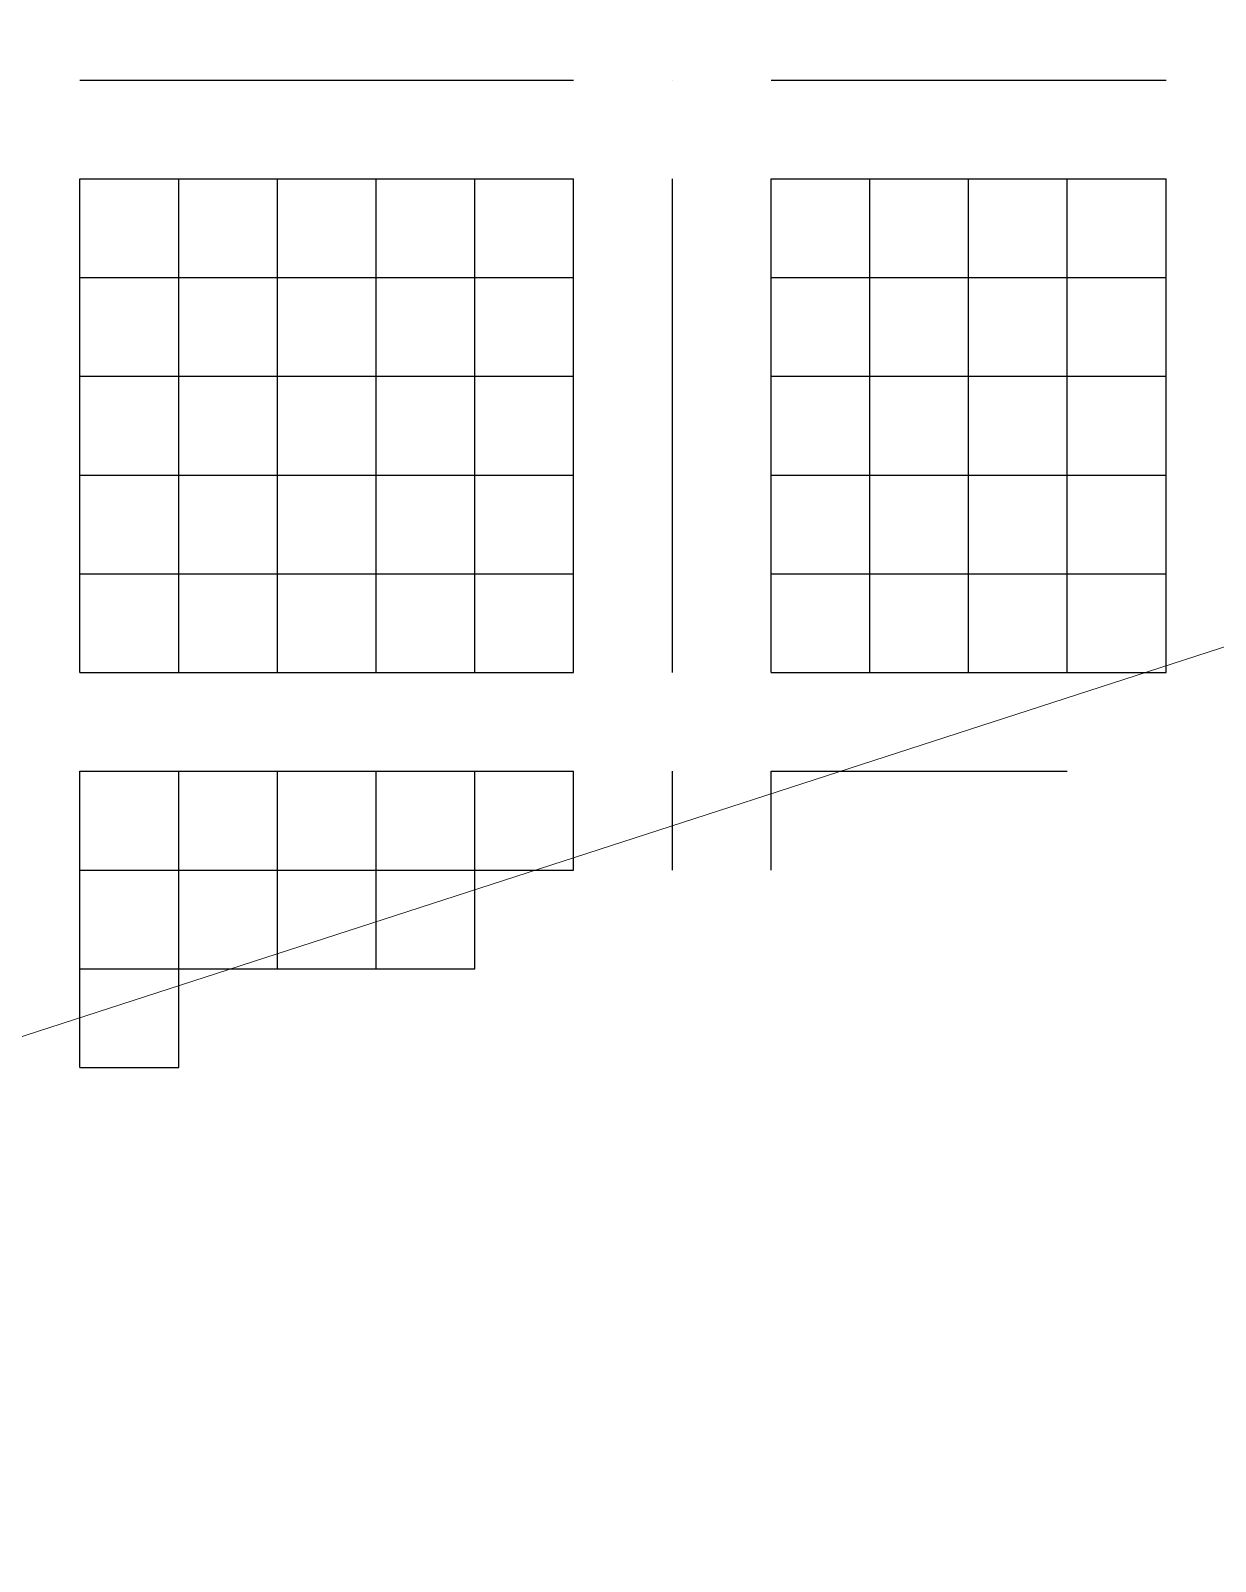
# Model space of a CAD drawing. Header units: millimetres. Extents: x 6 to 745025, y -1528 to 119936.
# Drawn here: x 183.381 to 183.889, y 108.895 to 109.552 of the extents above; entities that cross this region are included whole.
import ezdxf

# ---------------------------------------------------------------- set-up
doc = ezdxf.new("R2010")
doc.units = ezdxf.units.MM
doc.header["$MEASUREMENT"] = 0
doc.layers.get('0').update_dxf_attribs({"linetype": 'CONTINUOUS'})

msp = doc.modelspace()

# ---------------------------------------------------------------- linework, layer by layer
at = {"color": 0, "linetype": 'Continuous', "lineweight": 25, "true_color": 0x000005}
for p, q in [((183.40211, 109.53044), (183.40211, 109.53044)), ((183.40211, 109.53044), (183.40211, 109.53044)), ((183.40211, 109.53044), (183.40211, 109.53044)), ((183.40211, 109.53044), (183.40211, 109.53044)), ((183.40211, 109.53044), (183.40211, 109.53044)), ((183.40211, 109.53044), (183.40211, 109.53044)), ((183.40211, 109.53044), (183.40211, 109.53044)), ((183.40211, 109.53044), (183.40211, 109.53044)), ((183.44444, 109.53044), (183.44444, 109.53044)), ((183.44444, 109.53044), (183.44444, 109.53044)), ((183.44444, 109.53044), (183.44444, 109.53044)), ((183.44444, 109.53044), (183.44444, 109.53044)), ((183.44444, 109.53044), (183.44444, 109.53044)), ((183.44444, 109.53044), (183.44444, 109.53044)), ((183.44444, 109.53044), (183.44444, 109.53044)), ((183.48677, 109.53044), (183.48677, 109.53044)), ((183.48677, 109.53044), (183.48677, 109.53044)), ((183.48677, 109.53044), (183.48677, 109.53044)), ((183.48677, 109.53044), (183.48677, 109.53044)), ((183.48677, 109.53044), (183.48677, 109.53044)), ((183.48677, 109.53044), (183.48677, 109.53044)), ((183.48677, 109.53044), (183.48677, 109.53044)), ((183.52911, 109.53044), (183.52911, 109.53044)), ((183.52911, 109.53044), (183.52911, 109.53044)), ((183.52911, 109.53044), (183.52911, 109.53044)), ((183.52911, 109.53044), (183.52911, 109.53044)), ((183.52911, 109.53044), (183.52911, 109.53044)), ((183.52911, 109.53044), (183.52911, 109.53044)), ((183.52911, 109.53044), (183.52911, 109.53044)), ((183.57144, 109.53044), (183.57144, 109.53044)), ((183.57144, 109.53044), (183.57144, 109.53044)), ((183.57144, 109.53044), (183.57144, 109.53044)), ((183.57144, 109.53044), (183.57144, 109.53044)), ((183.57144, 109.53044), (183.57144, 109.53044)), ((183.57144, 109.53044), (183.57144, 109.53044)), ((183.57144, 109.53044), (183.57144, 109.53044)), ((183.61377, 109.53044), (183.61377, 109.53044)), ((183.61377, 109.53044), (183.61377, 109.53044)), ((183.61377, 109.53044), (183.61377, 109.53044)), ((183.61377, 109.53044), (183.61377, 109.53044)), ((183.61377, 109.53044), (183.61377, 109.53044)), ((183.61377, 109.53044), (183.61377, 109.53044)), ((183.61377, 109.53044), (183.61377, 109.53044)), ((183.65611, 109.53044), (183.65611, 109.53044)), ((183.65611, 109.53044), (183.65611, 109.53044)), ((183.65611, 109.53044), (183.65611, 109.53044)), ((183.65611, 109.53044), (183.65611, 109.53044)), ((183.65611, 109.53044), (183.65611, 109.53044)), ((183.65611, 109.53044), (183.65611, 109.53044)), ((183.65611, 109.53044), (183.65611, 109.53044)), ((183.65611, 109.53044), (183.65611, 109.53044)), ((183.65611, 109.53044), (183.65611, 109.53044)), ((183.65611, 109.53044), (183.65611, 109.53044)), ((183.65611, 109.53044), (183.65611, 109.53044)), ((183.65611, 109.53044), (183.65611, 109.53044)), ((183.65611, 109.53044), (183.65611, 109.53044)), ((183.65611, 109.53044), (183.65611, 109.53044)), ((183.69844, 109.53044), (183.69844, 109.53044)), ((183.69844, 109.53044), (183.69844, 109.53044)), ((183.69844, 109.53044), (183.69844, 109.53044)), ((183.69844, 109.53044), (183.69844, 109.53044)), ((183.69844, 109.53044), (183.69844, 109.53044)), ((183.69844, 109.53044), (183.69844, 109.53044)), ((183.69844, 109.53044), (183.69844, 109.53044)), ((183.69844, 109.53044), (183.69844, 109.53044)), ((183.74077, 109.53044), (183.74077, 109.53044)), ((183.74077, 109.53044), (183.74077, 109.53044)), ((183.74077, 109.53044), (183.74077, 109.53044)), ((183.74077, 109.53044), (183.74077, 109.53044)), ((183.74077, 109.53044), (183.74077, 109.53044)), ((183.74077, 109.53044), (183.74077, 109.53044)), ((183.74077, 109.53044), (183.74077, 109.53044)), ((183.78311, 109.53044), (183.78311, 109.53044)), ((183.78311, 109.53044), (183.78311, 109.53044)), ((183.78311, 109.53044), (183.78311, 109.53044)), ((183.78311, 109.53044), (183.78311, 109.53044)), ((183.78311, 109.53044), (183.78311, 109.53044)), ((183.78311, 109.53044), (183.78311, 109.53044)), ((183.78311, 109.53044), (183.78311, 109.53044)), ((183.82544, 109.53044), (183.82544, 109.53044)), ((183.82544, 109.53044), (183.82544, 109.53044)), ((183.82544, 109.53044), (183.82544, 109.53044)), ((183.82544, 109.53044), (183.82544, 109.53044)), ((183.82544, 109.53044), (183.82544, 109.53044)), ((183.82544, 109.53044), (183.82544, 109.53044)), ((183.82544, 109.53044), (183.82544, 109.53044)), ((183.86777, 109.53044), (183.86777, 109.53044)), ((183.86777, 109.53044), (183.86777, 109.53044)), ((183.86777, 109.53044), (183.86777, 109.53044)), ((183.86777, 109.53044), (183.86777, 109.53044)), ((183.86777, 109.53044), (183.86777, 109.53044)), ((183.86777, 109.53044), (183.86777, 109.53044)), ((183.86777, 109.53044), (183.86777, 109.53044)), ((183.65611, 109.48811), (183.65611, 109.48811)), ((183.65611, 109.48811), (183.65611, 109.48811)), ((183.65611, 109.48811), (183.65611, 109.48811)), ((183.65611, 109.48811), (183.65611, 109.48811)), ((183.65611, 109.48811), (183.65611, 109.48811)), ((183.65611, 109.48811), (183.65611, 109.48811)), ((183.65611, 109.48811), (183.65611, 109.48811)), ((183.65611, 109.44578), (183.65611, 109.44578)), ((183.65611, 109.44578), (183.65611, 109.44578)), ((183.65611, 109.44578), (183.65611, 109.44578)), ((183.65611, 109.44578), (183.65611, 109.44578)), ((183.65611, 109.44578), (183.65611, 109.44578)), ((183.65611, 109.44578), (183.65611, 109.44578)), ((183.65611, 109.44578), (183.65611, 109.44578)), ((183.65611, 109.40344), (183.65611, 109.40344)), ((183.65611, 109.40344), (183.65611, 109.40344)), ((183.65611, 109.40344), (183.65611, 109.40344)), ((183.65611, 109.40344), (183.65611, 109.40344)), ((183.65611, 109.40344), (183.65611, 109.40344)), ((183.65611, 109.40344), (183.65611, 109.40344)), ((183.65611, 109.40344), (183.65611, 109.40344)), ((183.65611, 109.36111), (183.65611, 109.36111)), ((183.65611, 109.36111), (183.65611, 109.36111)), ((183.65611, 109.36111), (183.65611, 109.36111)), ((183.65611, 109.36111), (183.65611, 109.36111)), ((183.65611, 109.36111), (183.65611, 109.36111)), ((183.65611, 109.36111), (183.65611, 109.36111)), ((183.65611, 109.36111), (183.65611, 109.36111)), ((183.65611, 109.31878), (183.65611, 109.31878)), ((183.65611, 109.31878), (183.65611, 109.31878)), ((183.65611, 109.31878), (183.65611, 109.31878)), ((183.65611, 109.31878), (183.65611, 109.31878)), ((183.65611, 109.31878), (183.65611, 109.31878)), ((183.65611, 109.31878), (183.65611, 109.31878)), ((183.65611, 109.31878), (183.65611, 109.31878)), ((183.65611, 109.27644), (183.65611, 109.27644)), ((183.65611, 109.27644), (183.65611, 109.27644)), ((183.65611, 109.27644), (183.65611, 109.27644)), ((183.65611, 109.27644), (183.65611, 109.27644)), ((183.65611, 109.27644), (183.65611, 109.27644)), ((183.65611, 109.27644), (183.65611, 109.27644)), ((183.65611, 109.27644), (183.65611, 109.27644)), ((183.65611, 109.27644), (183.65611, 109.27644)), ((183.57144, 109.19178), (183.57144, 109.23411)), ((183.57144, 109.19178), (183.57144, 109.23411)), ((183.57144, 109.19178), (183.57144, 109.23411)), ((183.57144, 109.19178), (183.57144, 109.23411)), ((183.61377, 109.19178), (183.61377, 109.23411)), ((183.61377, 109.19178), (183.61377, 109.23411)), ((183.61377, 109.19178), (183.61377, 109.23411)), ((183.61377, 109.19178), (183.61377, 109.23411)), ((183.61377, 109.19178), (183.61377, 109.23411)), ((183.61377, 109.19178), (183.61377, 109.23411)), ((183.61377, 109.19178), (183.61377, 109.23411)), ((183.65611, 109.23411), (183.65611, 109.23411)), ((183.65611, 109.23411), (183.65611, 109.23411)), ((183.65611, 109.23411), (183.65611, 109.23411)), ((183.65611, 109.23411), (183.65611, 109.23411)), ((183.65611, 109.23411), (183.65611, 109.23411)), ((183.65611, 109.23411), (183.65611, 109.23411)), ((183.65611, 109.23411), (183.65611, 109.23411)), ((183.65611, 109.19178), (183.65611, 109.23411)), ((183.65611, 109.19178), (183.65611, 109.23411)), ((183.65611, 109.19178), (183.65611, 109.23411)), ((183.65611, 109.19178), (183.65611, 109.23411)), ((183.65611, 109.19178), (183.65611, 109.23411)), ((183.65611, 109.19178), (183.65611, 109.23411)), ((183.65611, 109.19178), (183.65611, 109.23411)), ((183.69844, 109.23411), (183.74077, 109.23411)), ((183.69844, 109.23411), (183.74077, 109.23411)), ((183.69844, 109.23411), (183.74077, 109.23411)), ((183.69844, 109.23411), (183.69844, 109.23411)), ((183.69844, 109.19178), (183.69844, 109.23411)), ((183.69844, 109.19178), (183.69844, 109.23411)), ((183.69844, 109.19178), (183.69844, 109.23411)), ((183.69844, 109.19178), (183.69844, 109.23411)), ((183.69844, 109.23411), (183.69844, 109.23411)), ((183.69844, 109.23411), (183.69844, 109.23411)), ((183.69844, 109.23411), (183.69844, 109.23411)), ((183.69844, 109.23411), (183.69844, 109.23411)), ((183.74077, 109.23411), (183.74077, 109.23411)), ((183.74077, 109.23411), (183.74077, 109.23411)), ((183.74077, 109.23411), (183.74077, 109.23411)), ((183.74077, 109.23411), (183.74077, 109.23411)), ((183.74077, 109.23411), (183.74077, 109.23411)), ((183.74077, 109.23411), (183.74077, 109.23411)), ((183.74077, 109.23411), (183.74077, 109.23411)), ((183.78311, 109.23411), (183.78311, 109.23411)), ((183.78311, 109.23411), (183.78311, 109.23411)), ((183.78311, 109.23411), (183.78311, 109.23411)), ((183.78311, 109.23411), (183.78311, 109.23411)), ((183.78311, 109.23411), (183.78311, 109.23411)), ((183.78311, 109.23411), (183.78311, 109.23411)), ((183.78311, 109.23411), (183.78311, 109.23411)), ((183.82544, 109.23411), (183.82544, 109.23411)), ((183.82544, 109.23411), (183.82544, 109.23411)), ((183.82544, 109.23411), (183.82544, 109.23411)), ((183.65611, 109.19178), (183.65611, 109.19178)), ((183.65611, 109.19178), (183.65611, 109.19178)), ((183.65611, 109.19178), (183.65611, 109.19178)), ((183.69844, 109.19178), (183.69844, 109.19178)), ((183.40211, 109.14944), (183.44444, 109.14944)), ((183.40211, 109.10711), (183.44444, 109.10711)), ((183.40211, 109.10711), (183.40211, 109.10711)), ((183.40211, 109.10711), (183.40211, 109.10711))]:
    msp.add_line(p, q, dxfattribs=at)
at = {"color": 0, "linetype": 'Continuous', "lineweight": 18, "true_color": 0x000003}
msp.add_lwpolyline([(182.68244, 108.89544), (185.68811, 109.86911), (182.68244, 110.84278)], dxfattribs=at)
at = {"color": 0, "linetype": 'Continuous', "lineweight": 25, "true_color": 0x000005}
for points in [[(183.40211, 109.53044), (183.44444, 109.53044), (183.48677, 109.53044), (183.52911, 109.53044), (183.57144, 109.53044), (183.61377, 109.53044)], [(183.40211, 109.53044), (183.44444, 109.53044), (183.48677, 109.53044), (183.52911, 109.53044), (183.57144, 109.53044), (183.61377, 109.53044)], [(183.40211, 109.53044), (183.44444, 109.53044), (183.48677, 109.53044), (183.52911, 109.53044), (183.57144, 109.53044), (183.61377, 109.53044)], [(183.40211, 109.53044), (183.44444, 109.53044), (183.48677, 109.53044), (183.52911, 109.53044), (183.57144, 109.53044), (183.61377, 109.53044)], [(183.40211, 109.53044), (183.44444, 109.53044), (183.48677, 109.53044), (183.52911, 109.53044), (183.57144, 109.53044), (183.61377, 109.53044)], [(183.40211, 109.53044), (183.44444, 109.53044), (183.48677, 109.53044), (183.52911, 109.53044), (183.57144, 109.53044), (183.61377, 109.53044)], [(183.40211, 109.53044), (183.44444, 109.53044), (183.48677, 109.53044), (183.52911, 109.53044), (183.57144, 109.53044), (183.61377, 109.53044)], [(183.69844, 109.53044), (183.74077, 109.53044), (183.78311, 109.53044), (183.82544, 109.53044), (183.86777, 109.53044)], [(183.69844, 109.53044), (183.74077, 109.53044), (183.78311, 109.53044), (183.82544, 109.53044), (183.86777, 109.53044)], [(183.69844, 109.53044), (183.74077, 109.53044), (183.78311, 109.53044), (183.82544, 109.53044), (183.86777, 109.53044)], [(183.69844, 109.53044), (183.74077, 109.53044), (183.78311, 109.53044), (183.82544, 109.53044), (183.86777, 109.53044)], [(183.69844, 109.53044), (183.74077, 109.53044), (183.78311, 109.53044), (183.82544, 109.53044), (183.86777, 109.53044)], [(183.69844, 109.53044), (183.74077, 109.53044), (183.78311, 109.53044), (183.82544, 109.53044), (183.86777, 109.53044)], [(183.69844, 109.53044), (183.74077, 109.53044), (183.78311, 109.53044), (183.82544, 109.53044), (183.86777, 109.53044)], [(183.40211, 109.48811), (183.44444, 109.48811), (183.48677, 109.48811), (183.52911, 109.48811), (183.57144, 109.48811), (183.61377, 109.48811)], [(183.40211, 109.48811), (183.44444, 109.48811), (183.48677, 109.48811), (183.52911, 109.48811), (183.57144, 109.48811), (183.61377, 109.48811)], [(183.40211, 109.48811), (183.44444, 109.48811), (183.48677, 109.48811), (183.52911, 109.48811), (183.57144, 109.48811), (183.61377, 109.48811)], [(183.40211, 109.48811), (183.44444, 109.48811), (183.48677, 109.48811), (183.52911, 109.48811), (183.57144, 109.48811), (183.61377, 109.48811)], [(183.40211, 109.48811), (183.44444, 109.48811), (183.48677, 109.48811), (183.52911, 109.48811), (183.57144, 109.48811), (183.61377, 109.48811)], [(183.40211, 109.48811), (183.44444, 109.48811), (183.48677, 109.48811), (183.52911, 109.48811), (183.57144, 109.48811), (183.61377, 109.48811)], [(183.40211, 109.48811), (183.44444, 109.48811), (183.48677, 109.48811), (183.52911, 109.48811), (183.57144, 109.48811), (183.61377, 109.48811)], [(183.40211, 109.27644), (183.40211, 109.31878), (183.40211, 109.36111), (183.40211, 109.40344), (183.40211, 109.44578), (183.40211, 109.48811)], [(183.40211, 109.27644), (183.40211, 109.31878), (183.40211, 109.36111), (183.40211, 109.40344), (183.40211, 109.44578), (183.40211, 109.48811)], [(183.40211, 109.27644), (183.40211, 109.31878), (183.40211, 109.36111), (183.40211, 109.40344), (183.40211, 109.44578), (183.40211, 109.48811)], [(183.40211, 109.27644), (183.40211, 109.31878), (183.40211, 109.36111), (183.40211, 109.40344), (183.40211, 109.44578), (183.40211, 109.48811)], [(183.40211, 109.27644), (183.40211, 109.31878), (183.40211, 109.36111), (183.40211, 109.40344), (183.40211, 109.44578), (183.40211, 109.48811)], [(183.40211, 109.27644), (183.40211, 109.31878), (183.40211, 109.36111), (183.40211, 109.40344), (183.40211, 109.44578), (183.40211, 109.48811)], [(183.40211, 109.27644), (183.40211, 109.31878), (183.40211, 109.36111), (183.40211, 109.40344), (183.40211, 109.44578), (183.40211, 109.48811)], [(183.40211, 109.27644), (183.40211, 109.31878), (183.40211, 109.36111), (183.40211, 109.40344), (183.40211, 109.44578), (183.40211, 109.48811)], [(183.44444, 109.27644), (183.44444, 109.31878), (183.44444, 109.36111), (183.44444, 109.40344), (183.44444, 109.44578), (183.44444, 109.48811)], [(183.44444, 109.27644), (183.44444, 109.31878), (183.44444, 109.36111), (183.44444, 109.40344), (183.44444, 109.44578), (183.44444, 109.48811)], [(183.44444, 109.27644), (183.44444, 109.31878), (183.44444, 109.36111), (183.44444, 109.40344), (183.44444, 109.44578), (183.44444, 109.48811)], [(183.44444, 109.27644), (183.44444, 109.31878), (183.44444, 109.36111), (183.44444, 109.40344), (183.44444, 109.44578), (183.44444, 109.48811)], [(183.44444, 109.27644), (183.44444, 109.31878), (183.44444, 109.36111), (183.44444, 109.40344), (183.44444, 109.44578), (183.44444, 109.48811)], [(183.44444, 109.27644), (183.44444, 109.31878), (183.44444, 109.36111), (183.44444, 109.40344), (183.44444, 109.44578), (183.44444, 109.48811)], [(183.44444, 109.27644), (183.44444, 109.31878), (183.44444, 109.36111), (183.44444, 109.40344), (183.44444, 109.44578), (183.44444, 109.48811)], [(183.48677, 109.27644), (183.48677, 109.31878), (183.48677, 109.36111), (183.48677, 109.40344), (183.48677, 109.44578), (183.48677, 109.48811)], [(183.48677, 109.27644), (183.48677, 109.31878), (183.48677, 109.36111), (183.48677, 109.40344), (183.48677, 109.44578), (183.48677, 109.48811)], [(183.48677, 109.27644), (183.48677, 109.31878), (183.48677, 109.36111), (183.48677, 109.40344), (183.48677, 109.44578), (183.48677, 109.48811)], [(183.48677, 109.27644), (183.48677, 109.31878), (183.48677, 109.36111), (183.48677, 109.40344), (183.48677, 109.44578), (183.48677, 109.48811)], [(183.48677, 109.27644), (183.48677, 109.31878), (183.48677, 109.36111), (183.48677, 109.40344), (183.48677, 109.44578), (183.48677, 109.48811)], [(183.48677, 109.27644), (183.48677, 109.31878), (183.48677, 109.36111), (183.48677, 109.40344), (183.48677, 109.44578), (183.48677, 109.48811)], [(183.48677, 109.27644), (183.48677, 109.31878), (183.48677, 109.36111), (183.48677, 109.40344), (183.48677, 109.44578), (183.48677, 109.48811)], [(183.52911, 109.27644), (183.52911, 109.31878), (183.52911, 109.36111), (183.52911, 109.40344), (183.52911, 109.44578), (183.52911, 109.48811)], [(183.52911, 109.27644), (183.52911, 109.31878), (183.52911, 109.36111), (183.52911, 109.40344), (183.52911, 109.44578), (183.52911, 109.48811)], [(183.52911, 109.27644), (183.52911, 109.31878), (183.52911, 109.36111), (183.52911, 109.40344), (183.52911, 109.44578), (183.52911, 109.48811)], [(183.52911, 109.27644), (183.52911, 109.31878), (183.52911, 109.36111), (183.52911, 109.40344), (183.52911, 109.44578), (183.52911, 109.48811)], [(183.52911, 109.27644), (183.52911, 109.31878), (183.52911, 109.36111), (183.52911, 109.40344), (183.52911, 109.44578), (183.52911, 109.48811)], [(183.52911, 109.27644), (183.52911, 109.31878), (183.52911, 109.36111), (183.52911, 109.40344), (183.52911, 109.44578), (183.52911, 109.48811)], [(183.52911, 109.27644), (183.52911, 109.31878), (183.52911, 109.36111), (183.52911, 109.40344), (183.52911, 109.44578), (183.52911, 109.48811)], [(183.57144, 109.27644), (183.57144, 109.31878), (183.57144, 109.36111), (183.57144, 109.40344), (183.57144, 109.44578), (183.57144, 109.48811)], [(183.57144, 109.27644), (183.57144, 109.31878), (183.57144, 109.36111), (183.57144, 109.40344), (183.57144, 109.44578), (183.57144, 109.48811)], [(183.57144, 109.27644), (183.57144, 109.31878), (183.57144, 109.36111), (183.57144, 109.40344), (183.57144, 109.44578), (183.57144, 109.48811)], [(183.57144, 109.27644), (183.57144, 109.31878), (183.57144, 109.36111), (183.57144, 109.40344), (183.57144, 109.44578), (183.57144, 109.48811)], [(183.57144, 109.27644), (183.57144, 109.31878), (183.57144, 109.36111), (183.57144, 109.40344), (183.57144, 109.44578), (183.57144, 109.48811)], [(183.57144, 109.27644), (183.57144, 109.31878), (183.57144, 109.36111), (183.57144, 109.40344), (183.57144, 109.44578), (183.57144, 109.48811)], [(183.57144, 109.27644), (183.57144, 109.31878), (183.57144, 109.36111), (183.57144, 109.40344), (183.57144, 109.44578), (183.57144, 109.48811)], [(183.61377, 109.27644), (183.61377, 109.31878), (183.61377, 109.36111), (183.61377, 109.40344), (183.61377, 109.44578), (183.61377, 109.48811)], [(183.61377, 109.27644), (183.61377, 109.31878), (183.61377, 109.36111), (183.61377, 109.40344), (183.61377, 109.44578), (183.61377, 109.48811)], [(183.61377, 109.27644), (183.61377, 109.31878), (183.61377, 109.36111), (183.61377, 109.40344), (183.61377, 109.44578), (183.61377, 109.48811)], [(183.61377, 109.27644), (183.61377, 109.31878), (183.61377, 109.36111), (183.61377, 109.40344), (183.61377, 109.44578), (183.61377, 109.48811)], [(183.61377, 109.27644), (183.61377, 109.31878), (183.61377, 109.36111), (183.61377, 109.40344), (183.61377, 109.44578), (183.61377, 109.48811)], [(183.61377, 109.27644), (183.61377, 109.31878), (183.61377, 109.36111), (183.61377, 109.40344), (183.61377, 109.44578), (183.61377, 109.48811)], [(183.61377, 109.27644), (183.61377, 109.31878), (183.61377, 109.36111), (183.61377, 109.40344), (183.61377, 109.44578), (183.61377, 109.48811)], [(183.65611, 109.27644), (183.65611, 109.31878), (183.65611, 109.36111), (183.65611, 109.40344), (183.65611, 109.44578), (183.65611, 109.48811)], [(183.65611, 109.27644), (183.65611, 109.31878), (183.65611, 109.36111), (183.65611, 109.40344), (183.65611, 109.44578), (183.65611, 109.48811)], [(183.65611, 109.27644), (183.65611, 109.31878), (183.65611, 109.36111), (183.65611, 109.40344), (183.65611, 109.44578), (183.65611, 109.48811)], [(183.65611, 109.27644), (183.65611, 109.31878), (183.65611, 109.36111), (183.65611, 109.40344), (183.65611, 109.44578), (183.65611, 109.48811)], [(183.65611, 109.27644), (183.65611, 109.31878), (183.65611, 109.36111), (183.65611, 109.40344), (183.65611, 109.44578), (183.65611, 109.48811)], [(183.65611, 109.27644), (183.65611, 109.31878), (183.65611, 109.36111), (183.65611, 109.40344), (183.65611, 109.44578), (183.65611, 109.48811)], [(183.65611, 109.27644), (183.65611, 109.31878), (183.65611, 109.36111), (183.65611, 109.40344), (183.65611, 109.44578), (183.65611, 109.48811)], [(183.69844, 109.48811), (183.74077, 109.48811), (183.78311, 109.48811), (183.82544, 109.48811), (183.86777, 109.48811)], [(183.69844, 109.48811), (183.74077, 109.48811), (183.78311, 109.48811), (183.82544, 109.48811), (183.86777, 109.48811)], [(183.69844, 109.48811), (183.74077, 109.48811), (183.78311, 109.48811), (183.82544, 109.48811), (183.86777, 109.48811)], [(183.69844, 109.48811), (183.74077, 109.48811), (183.78311, 109.48811), (183.82544, 109.48811), (183.86777, 109.48811)], [(183.69844, 109.48811), (183.74077, 109.48811), (183.78311, 109.48811), (183.82544, 109.48811), (183.86777, 109.48811)], [(183.69844, 109.48811), (183.74077, 109.48811), (183.78311, 109.48811), (183.82544, 109.48811), (183.86777, 109.48811)], [(183.69844, 109.48811), (183.74077, 109.48811), (183.78311, 109.48811), (183.82544, 109.48811), (183.86777, 109.48811)], [(183.69844, 109.27644), (183.69844, 109.31878), (183.69844, 109.36111), (183.69844, 109.40344), (183.69844, 109.44578), (183.69844, 109.48811)], [(183.69844, 109.27644), (183.69844, 109.31878), (183.69844, 109.36111), (183.69844, 109.40344), (183.69844, 109.44578), (183.69844, 109.48811)], [(183.69844, 109.27644), (183.69844, 109.31878), (183.69844, 109.36111), (183.69844, 109.40344), (183.69844, 109.44578), (183.69844, 109.48811)], [(183.69844, 109.27644), (183.69844, 109.31878), (183.69844, 109.36111), (183.69844, 109.40344), (183.69844, 109.44578), (183.69844, 109.48811)], [(183.69844, 109.27644), (183.69844, 109.31878), (183.69844, 109.36111), (183.69844, 109.40344), (183.69844, 109.44578), (183.69844, 109.48811)], [(183.69844, 109.27644), (183.69844, 109.31878), (183.69844, 109.36111), (183.69844, 109.40344), (183.69844, 109.44578), (183.69844, 109.48811)], [(183.69844, 109.27644), (183.69844, 109.31878), (183.69844, 109.36111), (183.69844, 109.40344), (183.69844, 109.44578), (183.69844, 109.48811)], [(183.69844, 109.27644), (183.69844, 109.31878), (183.69844, 109.36111), (183.69844, 109.40344), (183.69844, 109.44578), (183.69844, 109.48811)], [(183.74077, 109.27644), (183.74077, 109.31878), (183.74077, 109.36111), (183.74077, 109.40344), (183.74077, 109.44578), (183.74077, 109.48811)], [(183.74077, 109.27644), (183.74077, 109.31878), (183.74077, 109.36111), (183.74077, 109.40344), (183.74077, 109.44578), (183.74077, 109.48811)], [(183.74077, 109.27644), (183.74077, 109.31878), (183.74077, 109.36111), (183.74077, 109.40344), (183.74077, 109.44578), (183.74077, 109.48811)], [(183.74077, 109.27644), (183.74077, 109.31878), (183.74077, 109.36111), (183.74077, 109.40344), (183.74077, 109.44578), (183.74077, 109.48811)], [(183.74077, 109.27644), (183.74077, 109.31878), (183.74077, 109.36111), (183.74077, 109.40344), (183.74077, 109.44578), (183.74077, 109.48811)], [(183.74077, 109.27644), (183.74077, 109.31878), (183.74077, 109.36111), (183.74077, 109.40344), (183.74077, 109.44578), (183.74077, 109.48811)], [(183.74077, 109.27644), (183.74077, 109.31878), (183.74077, 109.36111), (183.74077, 109.40344), (183.74077, 109.44578), (183.74077, 109.48811)], [(183.78311, 109.27644), (183.78311, 109.31878), (183.78311, 109.36111), (183.78311, 109.40344), (183.78311, 109.44578), (183.78311, 109.48811)], [(183.78311, 109.27644), (183.78311, 109.31878), (183.78311, 109.36111), (183.78311, 109.40344), (183.78311, 109.44578), (183.78311, 109.48811)], [(183.78311, 109.27644), (183.78311, 109.31878), (183.78311, 109.36111), (183.78311, 109.40344), (183.78311, 109.44578), (183.78311, 109.48811)], [(183.78311, 109.27644), (183.78311, 109.31878), (183.78311, 109.36111), (183.78311, 109.40344), (183.78311, 109.44578), (183.78311, 109.48811)], [(183.78311, 109.27644), (183.78311, 109.31878), (183.78311, 109.36111), (183.78311, 109.40344), (183.78311, 109.44578), (183.78311, 109.48811)], [(183.78311, 109.27644), (183.78311, 109.31878), (183.78311, 109.36111), (183.78311, 109.40344), (183.78311, 109.44578), (183.78311, 109.48811)], [(183.78311, 109.27644), (183.78311, 109.31878), (183.78311, 109.36111), (183.78311, 109.40344), (183.78311, 109.44578), (183.78311, 109.48811)], [(183.82544, 109.27644), (183.82544, 109.31878), (183.82544, 109.36111), (183.82544, 109.40344), (183.82544, 109.44578), (183.82544, 109.48811)], [(183.82544, 109.27644), (183.82544, 109.31878), (183.82544, 109.36111), (183.82544, 109.40344), (183.82544, 109.44578), (183.82544, 109.48811)], [(183.82544, 109.27644), (183.82544, 109.31878), (183.82544, 109.36111), (183.82544, 109.40344), (183.82544, 109.44578), (183.82544, 109.48811)], [(183.82544, 109.27644), (183.82544, 109.31878), (183.82544, 109.36111), (183.82544, 109.40344), (183.82544, 109.44578), (183.82544, 109.48811)], [(183.82544, 109.27644), (183.82544, 109.31878), (183.82544, 109.36111), (183.82544, 109.40344), (183.82544, 109.44578), (183.82544, 109.48811)], [(183.82544, 109.27644), (183.82544, 109.31878), (183.82544, 109.36111), (183.82544, 109.40344), (183.82544, 109.44578), (183.82544, 109.48811)], [(183.82544, 109.27644), (183.82544, 109.31878), (183.82544, 109.36111), (183.82544, 109.40344), (183.82544, 109.44578), (183.82544, 109.48811)], [(183.86777, 109.27644), (183.86777, 109.31878), (183.86777, 109.36111), (183.86777, 109.40344), (183.86777, 109.44578), (183.86777, 109.48811)], [(183.86777, 109.27644), (183.86777, 109.31878), (183.86777, 109.36111), (183.86777, 109.40344), (183.86777, 109.44578), (183.86777, 109.48811)], [(183.86777, 109.27644), (183.86777, 109.31878), (183.86777, 109.36111), (183.86777, 109.40344), (183.86777, 109.44578), (183.86777, 109.48811)], [(183.86777, 109.27644), (183.86777, 109.31878), (183.86777, 109.36111), (183.86777, 109.40344), (183.86777, 109.44578), (183.86777, 109.48811)], [(183.86777, 109.27644), (183.86777, 109.31878), (183.86777, 109.36111), (183.86777, 109.40344), (183.86777, 109.44578), (183.86777, 109.48811)], [(183.86777, 109.27644), (183.86777, 109.31878), (183.86777, 109.36111), (183.86777, 109.40344), (183.86777, 109.44578), (183.86777, 109.48811)], [(183.86777, 109.27644), (183.86777, 109.31878), (183.86777, 109.36111), (183.86777, 109.40344), (183.86777, 109.44578), (183.86777, 109.48811)], [(183.40211, 109.44578), (183.44444, 109.44578), (183.48677, 109.44578), (183.52911, 109.44578), (183.57144, 109.44578), (183.61377, 109.44578)], [(183.40211, 109.44578), (183.44444, 109.44578), (183.48677, 109.44578), (183.52911, 109.44578), (183.57144, 109.44578), (183.61377, 109.44578)], [(183.40211, 109.44578), (183.44444, 109.44578), (183.48677, 109.44578), (183.52911, 109.44578), (183.57144, 109.44578), (183.61377, 109.44578)], [(183.40211, 109.44578), (183.44444, 109.44578), (183.48677, 109.44578), (183.52911, 109.44578), (183.57144, 109.44578), (183.61377, 109.44578)], [(183.40211, 109.44578), (183.44444, 109.44578), (183.48677, 109.44578), (183.52911, 109.44578), (183.57144, 109.44578), (183.61377, 109.44578)], [(183.40211, 109.44578), (183.44444, 109.44578), (183.48677, 109.44578), (183.52911, 109.44578), (183.57144, 109.44578), (183.61377, 109.44578)], [(183.40211, 109.44578), (183.44444, 109.44578), (183.48677, 109.44578), (183.52911, 109.44578), (183.57144, 109.44578), (183.61377, 109.44578)], [(183.69844, 109.44578), (183.74077, 109.44578), (183.78311, 109.44578), (183.82544, 109.44578), (183.86777, 109.44578)], [(183.69844, 109.44578), (183.74077, 109.44578), (183.78311, 109.44578), (183.82544, 109.44578), (183.86777, 109.44578)], [(183.69844, 109.44578), (183.74077, 109.44578), (183.78311, 109.44578), (183.82544, 109.44578), (183.86777, 109.44578)], [(183.69844, 109.44578), (183.74077, 109.44578), (183.78311, 109.44578), (183.82544, 109.44578), (183.86777, 109.44578)], [(183.69844, 109.44578), (183.74077, 109.44578), (183.78311, 109.44578), (183.82544, 109.44578), (183.86777, 109.44578)], [(183.69844, 109.44578), (183.74077, 109.44578), (183.78311, 109.44578), (183.82544, 109.44578), (183.86777, 109.44578)], [(183.69844, 109.44578), (183.74077, 109.44578), (183.78311, 109.44578), (183.82544, 109.44578), (183.86777, 109.44578)], [(183.40211, 109.40344), (183.44444, 109.40344), (183.48677, 109.40344), (183.52911, 109.40344), (183.57144, 109.40344), (183.61377, 109.40344)], [(183.40211, 109.40344), (183.44444, 109.40344), (183.48677, 109.40344), (183.52911, 109.40344), (183.57144, 109.40344), (183.61377, 109.40344)], [(183.40211, 109.40344), (183.44444, 109.40344), (183.48677, 109.40344), (183.52911, 109.40344), (183.57144, 109.40344), (183.61377, 109.40344)], [(183.40211, 109.40344), (183.44444, 109.40344), (183.48677, 109.40344), (183.52911, 109.40344), (183.57144, 109.40344), (183.61377, 109.40344)], [(183.40211, 109.40344), (183.44444, 109.40344), (183.48677, 109.40344), (183.52911, 109.40344), (183.57144, 109.40344), (183.61377, 109.40344)], [(183.40211, 109.40344), (183.44444, 109.40344), (183.48677, 109.40344), (183.52911, 109.40344), (183.57144, 109.40344), (183.61377, 109.40344)], [(183.40211, 109.40344), (183.44444, 109.40344), (183.48677, 109.40344), (183.52911, 109.40344), (183.57144, 109.40344), (183.61377, 109.40344)], [(183.69844, 109.40344), (183.74077, 109.40344), (183.78311, 109.40344), (183.82544, 109.40344), (183.86777, 109.40344)], [(183.69844, 109.40344), (183.74077, 109.40344), (183.78311, 109.40344), (183.82544, 109.40344), (183.86777, 109.40344)], [(183.69844, 109.40344), (183.74077, 109.40344), (183.78311, 109.40344), (183.82544, 109.40344), (183.86777, 109.40344)], [(183.69844, 109.40344), (183.74077, 109.40344), (183.78311, 109.40344), (183.82544, 109.40344), (183.86777, 109.40344)], [(183.69844, 109.40344), (183.74077, 109.40344), (183.78311, 109.40344), (183.82544, 109.40344), (183.86777, 109.40344)], [(183.69844, 109.40344), (183.74077, 109.40344), (183.78311, 109.40344), (183.82544, 109.40344), (183.86777, 109.40344)], [(183.69844, 109.40344), (183.74077, 109.40344), (183.78311, 109.40344), (183.82544, 109.40344), (183.86777, 109.40344)], [(183.40211, 109.36111), (183.44444, 109.36111), (183.48677, 109.36111), (183.52911, 109.36111), (183.57144, 109.36111), (183.61377, 109.36111)], [(183.40211, 109.36111), (183.44444, 109.36111), (183.48677, 109.36111), (183.52911, 109.36111), (183.57144, 109.36111), (183.61377, 109.36111)], [(183.40211, 109.36111), (183.44444, 109.36111), (183.48677, 109.36111), (183.52911, 109.36111), (183.57144, 109.36111), (183.61377, 109.36111)], [(183.40211, 109.36111), (183.44444, 109.36111), (183.48677, 109.36111), (183.52911, 109.36111), (183.57144, 109.36111), (183.61377, 109.36111)], [(183.40211, 109.36111), (183.44444, 109.36111), (183.48677, 109.36111), (183.52911, 109.36111), (183.57144, 109.36111), (183.61377, 109.36111)], [(183.40211, 109.36111), (183.44444, 109.36111), (183.48677, 109.36111), (183.52911, 109.36111), (183.57144, 109.36111), (183.61377, 109.36111)], [(183.40211, 109.36111), (183.44444, 109.36111), (183.48677, 109.36111), (183.52911, 109.36111), (183.57144, 109.36111), (183.61377, 109.36111)], [(183.69844, 109.36111), (183.74077, 109.36111), (183.78311, 109.36111), (183.82544, 109.36111), (183.86777, 109.36111)], [(183.69844, 109.36111), (183.74077, 109.36111), (183.78311, 109.36111), (183.82544, 109.36111), (183.86777, 109.36111)], [(183.69844, 109.36111), (183.74077, 109.36111), (183.78311, 109.36111), (183.82544, 109.36111), (183.86777, 109.36111)], [(183.69844, 109.36111), (183.74077, 109.36111), (183.78311, 109.36111), (183.82544, 109.36111), (183.86777, 109.36111)], [(183.69844, 109.36111), (183.74077, 109.36111), (183.78311, 109.36111), (183.82544, 109.36111), (183.86777, 109.36111)], [(183.69844, 109.36111), (183.74077, 109.36111), (183.78311, 109.36111), (183.82544, 109.36111), (183.86777, 109.36111)], [(183.69844, 109.36111), (183.74077, 109.36111), (183.78311, 109.36111), (183.82544, 109.36111), (183.86777, 109.36111)], [(183.40211, 109.31878), (183.44444, 109.31878), (183.48677, 109.31878), (183.52911, 109.31878), (183.57144, 109.31878), (183.61377, 109.31878)], [(183.40211, 109.31878), (183.44444, 109.31878), (183.48677, 109.31878), (183.52911, 109.31878), (183.57144, 109.31878), (183.61377, 109.31878)], [(183.40211, 109.31878), (183.44444, 109.31878), (183.48677, 109.31878), (183.52911, 109.31878), (183.57144, 109.31878), (183.61377, 109.31878)], [(183.40211, 109.31878), (183.44444, 109.31878), (183.48677, 109.31878), (183.52911, 109.31878), (183.57144, 109.31878), (183.61377, 109.31878)], [(183.40211, 109.31878), (183.44444, 109.31878), (183.48677, 109.31878), (183.52911, 109.31878), (183.57144, 109.31878), (183.61377, 109.31878)], [(183.40211, 109.31878), (183.44444, 109.31878), (183.48677, 109.31878), (183.52911, 109.31878), (183.57144, 109.31878), (183.61377, 109.31878)], [(183.40211, 109.31878), (183.44444, 109.31878), (183.48677, 109.31878), (183.52911, 109.31878), (183.57144, 109.31878), (183.61377, 109.31878)], [(183.69844, 109.31878), (183.74077, 109.31878), (183.78311, 109.31878), (183.82544, 109.31878), (183.86777, 109.31878)], [(183.69844, 109.31878), (183.74077, 109.31878), (183.78311, 109.31878), (183.82544, 109.31878), (183.86777, 109.31878)], [(183.69844, 109.31878), (183.74077, 109.31878), (183.78311, 109.31878), (183.82544, 109.31878), (183.86777, 109.31878)], [(183.69844, 109.31878), (183.74077, 109.31878), (183.78311, 109.31878), (183.82544, 109.31878), (183.86777, 109.31878)], [(183.69844, 109.31878), (183.74077, 109.31878), (183.78311, 109.31878), (183.82544, 109.31878), (183.86777, 109.31878)], [(183.69844, 109.31878), (183.74077, 109.31878), (183.78311, 109.31878), (183.82544, 109.31878), (183.86777, 109.31878)], [(183.69844, 109.31878), (183.74077, 109.31878), (183.78311, 109.31878), (183.82544, 109.31878), (183.86777, 109.31878)], [(183.40211, 109.27644), (183.44444, 109.27644), (183.48677, 109.27644), (183.52911, 109.27644), (183.57144, 109.27644), (183.61377, 109.27644)], [(183.40211, 109.27644), (183.44444, 109.27644), (183.48677, 109.27644), (183.52911, 109.27644), (183.57144, 109.27644), (183.61377, 109.27644)], [(183.40211, 109.27644), (183.44444, 109.27644), (183.48677, 109.27644), (183.52911, 109.27644), (183.57144, 109.27644), (183.61377, 109.27644)], [(183.40211, 109.27644), (183.44444, 109.27644), (183.48677, 109.27644), (183.52911, 109.27644), (183.57144, 109.27644), (183.61377, 109.27644)], [(183.40211, 109.27644), (183.44444, 109.27644), (183.48677, 109.27644), (183.52911, 109.27644), (183.57144, 109.27644), (183.61377, 109.27644)], [(183.40211, 109.27644), (183.44444, 109.27644), (183.48677, 109.27644), (183.52911, 109.27644), (183.57144, 109.27644), (183.61377, 109.27644)], [(183.40211, 109.27644), (183.44444, 109.27644), (183.48677, 109.27644), (183.52911, 109.27644), (183.57144, 109.27644), (183.61377, 109.27644)], [(183.40211, 109.27644), (183.44444, 109.27644), (183.48677, 109.27644), (183.52911, 109.27644), (183.57144, 109.27644), (183.61377, 109.27644)], [(183.69844, 109.27644), (183.74077, 109.27644), (183.78311, 109.27644), (183.82544, 109.27644), (183.86777, 109.27644)], [(183.69844, 109.27644), (183.74077, 109.27644), (183.78311, 109.27644), (183.82544, 109.27644), (183.86777, 109.27644)], [(183.69844, 109.27644), (183.74077, 109.27644), (183.78311, 109.27644), (183.82544, 109.27644), (183.86777, 109.27644)], [(183.69844, 109.27644), (183.74077, 109.27644), (183.78311, 109.27644), (183.82544, 109.27644), (183.86777, 109.27644)], [(183.69844, 109.27644), (183.74077, 109.27644), (183.78311, 109.27644), (183.82544, 109.27644), (183.86777, 109.27644)], [(183.69844, 109.27644), (183.74077, 109.27644), (183.78311, 109.27644), (183.82544, 109.27644), (183.86777, 109.27644)], [(183.69844, 109.27644), (183.74077, 109.27644), (183.78311, 109.27644), (183.82544, 109.27644), (183.86777, 109.27644)], [(183.69844, 109.27644), (183.74077, 109.27644), (183.78311, 109.27644), (183.82544, 109.27644)], [(183.40211, 109.23411), (183.44444, 109.23411), (183.48677, 109.23411), (183.52911, 109.23411), (183.57144, 109.23411), (183.61377, 109.23411)], [(183.40211, 109.23411), (183.44444, 109.23411), (183.48677, 109.23411), (183.52911, 109.23411), (183.57144, 109.23411), (183.61377, 109.23411)], [(183.40211, 109.23411), (183.44444, 109.23411), (183.48677, 109.23411), (183.52911, 109.23411), (183.57144, 109.23411), (183.61377, 109.23411)], [(183.40211, 109.23411), (183.44444, 109.23411), (183.48677, 109.23411), (183.52911, 109.23411), (183.57144, 109.23411), (183.61377, 109.23411)], [(183.40211, 109.23411), (183.44444, 109.23411), (183.48677, 109.23411), (183.52911, 109.23411), (183.57144, 109.23411), (183.61377, 109.23411)], [(183.40211, 109.23411), (183.44444, 109.23411), (183.48677, 109.23411), (183.52911, 109.23411), (183.57144, 109.23411), (183.61377, 109.23411)], [(183.40211, 109.23411), (183.44444, 109.23411), (183.48677, 109.23411), (183.52911, 109.23411), (183.57144, 109.23411), (183.61377, 109.23411)], [(183.40211, 109.10711), (183.40211, 109.14944), (183.40211, 109.19178), (183.40211, 109.23411)], [(183.40211, 109.10711), (183.40211, 109.14944), (183.40211, 109.19178), (183.40211, 109.23411)], [(183.40211, 109.10711), (183.40211, 109.14944), (183.40211, 109.19178), (183.40211, 109.23411)], [(183.40211, 109.10711), (183.40211, 109.14944), (183.40211, 109.19178), (183.40211, 109.23411)], [(183.40211, 109.10711), (183.40211, 109.14944), (183.40211, 109.19178), (183.40211, 109.23411)], [(183.40211, 109.10711), (183.40211, 109.14944), (183.40211, 109.19178), (183.40211, 109.23411)], [(183.40211, 109.10711), (183.40211, 109.14944), (183.40211, 109.19178), (183.40211, 109.23411)], [(183.40211, 109.10711), (183.40211, 109.14944), (183.40211, 109.19178), (183.40211, 109.23411)], [(183.44444, 109.10711), (183.44444, 109.14944), (183.44444, 109.19178), (183.44444, 109.23411)], [(183.44444, 109.10711), (183.44444, 109.14944), (183.44444, 109.19178), (183.44444, 109.23411)], [(183.44444, 109.14944), (183.44444, 109.19178), (183.44444, 109.23411)], [(183.44444, 109.14944), (183.44444, 109.19178), (183.44444, 109.23411)], [(183.44444, 109.14944), (183.44444, 109.19178), (183.44444, 109.23411)], [(183.44444, 109.14944), (183.44444, 109.19178), (183.44444, 109.23411)], [(183.44444, 109.14944), (183.44444, 109.19178), (183.44444, 109.23411)], [(183.48677, 109.14944), (183.48677, 109.19178), (183.48677, 109.23411)], [(183.48677, 109.14944), (183.48677, 109.19178), (183.48677, 109.23411)], [(183.48677, 109.14944), (183.48677, 109.19178), (183.48677, 109.23411)], [(183.48677, 109.14944), (183.48677, 109.19178), (183.48677, 109.23411)], [(183.48677, 109.14944), (183.48677, 109.19178), (183.48677, 109.23411)], [(183.48677, 109.14944), (183.48677, 109.19178), (183.48677, 109.23411)], [(183.48677, 109.14944), (183.48677, 109.19178), (183.48677, 109.23411)], [(183.52911, 109.14944), (183.52911, 109.19178), (183.52911, 109.23411)], [(183.52911, 109.14944), (183.52911, 109.19178), (183.52911, 109.23411)], [(183.52911, 109.14944), (183.52911, 109.19178), (183.52911, 109.23411)], [(183.52911, 109.14944), (183.52911, 109.19178), (183.52911, 109.23411)], [(183.52911, 109.14944), (183.52911, 109.19178), (183.52911, 109.23411)], [(183.52911, 109.14944), (183.52911, 109.19178), (183.52911, 109.23411)], [(183.52911, 109.14944), (183.52911, 109.19178), (183.52911, 109.23411)], [(183.57144, 109.14944), (183.57144, 109.19178), (183.57144, 109.23411)], [(183.57144, 109.14944), (183.57144, 109.19178), (183.57144, 109.23411)], [(183.57144, 109.14944), (183.57144, 109.19178), (183.57144, 109.23411)], [(183.69844, 109.23411), (183.74077, 109.23411), (183.78311, 109.23411), (183.82544, 109.23411)], [(183.69844, 109.23411), (183.74077, 109.23411), (183.78311, 109.23411)], [(183.69844, 109.23411), (183.74077, 109.23411), (183.78311, 109.23411)], [(183.40211, 109.19178), (183.44444, 109.19178), (183.48677, 109.19178), (183.52911, 109.19178), (183.57144, 109.19178), (183.61377, 109.19178)], [(183.40211, 109.19178), (183.44444, 109.19178), (183.48677, 109.19178), (183.52911, 109.19178), (183.57144, 109.19178), (183.61377, 109.19178)], [(183.40211, 109.19178), (183.44444, 109.19178), (183.48677, 109.19178), (183.52911, 109.19178), (183.57144, 109.19178), (183.61377, 109.19178)], [(183.40211, 109.19178), (183.44444, 109.19178), (183.48677, 109.19178), (183.52911, 109.19178), (183.57144, 109.19178), (183.61377, 109.19178)], [(183.40211, 109.19178), (183.44444, 109.19178), (183.48677, 109.19178), (183.52911, 109.19178), (183.57144, 109.19178), (183.61377, 109.19178)], [(183.40211, 109.19178), (183.44444, 109.19178), (183.48677, 109.19178), (183.52911, 109.19178), (183.57144, 109.19178), (183.61377, 109.19178)], [(183.40211, 109.19178), (183.44444, 109.19178), (183.48677, 109.19178), (183.52911, 109.19178), (183.57144, 109.19178)], [(183.40211, 109.14944), (183.44444, 109.14944), (183.48677, 109.14944), (183.52911, 109.14944), (183.57144, 109.14944)], [(183.40211, 109.14944), (183.44444, 109.14944), (183.48677, 109.14944), (183.52911, 109.14944)], [(183.40211, 109.14944), (183.44444, 109.14944), (183.48677, 109.14944), (183.52911, 109.14944)], [(183.40211, 109.14944), (183.44444, 109.14944), (183.48677, 109.14944)], [(183.40211, 109.14944), (183.44444, 109.14944), (183.48677, 109.14944)], [(183.40211, 109.14944), (183.44444, 109.14944), (183.48677, 109.14944)]]:
    msp.add_lwpolyline(points, dxfattribs=at)

doc.saveas('drawing.dxf')
